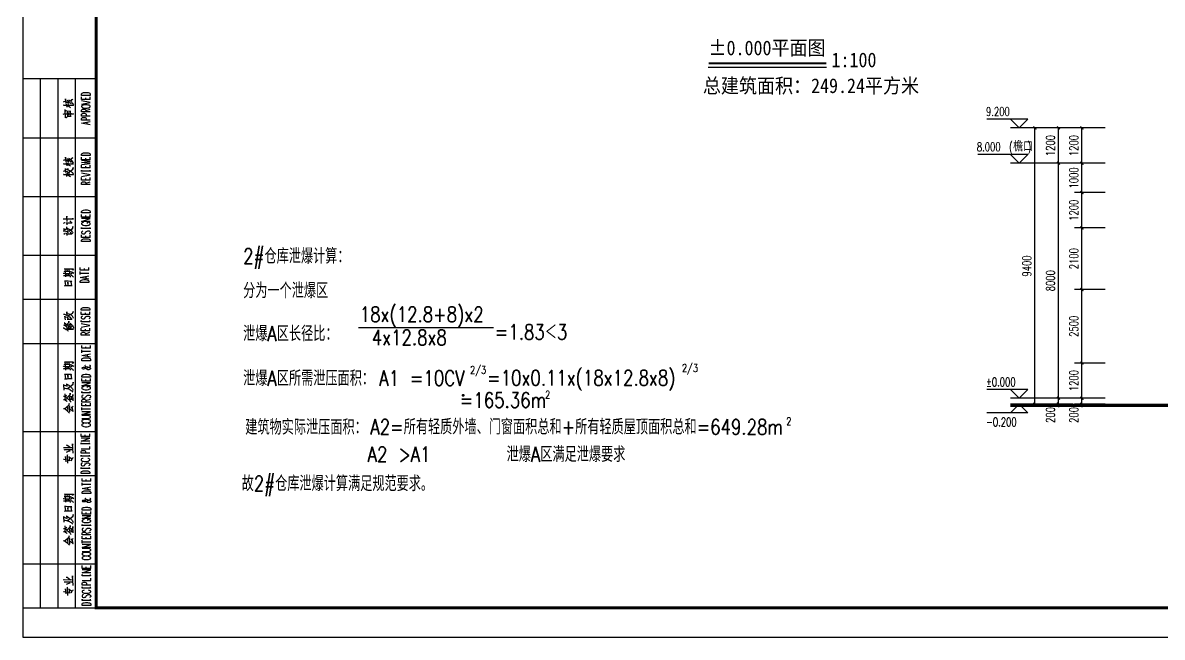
# Model space of a CAD drawing. Extents: x 4682119 to 9193858, y -786075 to -318274.
# Drawn here: x 9109758 to 9148559, y -786075 to -765165 of the extents above; entities that cross this region are included whole.
import ezdxf

# ---------------------------------------------------------------- set-up
doc = ezdxf.new("R2010")
doc.units = 0
doc.header["$LTSCALE"] = 1000
doc.header["$MEASUREMENT"] = 0
doc.layers.get('0').update_dxf_attribs({"linetype": 'CONTINUOUS'})
doc.layers.get('Defpoints').update_dxf_attribs({"linetype": 'CONTINUOUS'})
for name, color, linetype in [('DIM_ELEV', 3, 'CONTINUOUS'), ('PUB_DIM', 3, 'CONTINUOUS'), ('PUB_TEXT', 7, 'CONTINUOUS'), ('PUB_TITLE', 4, 'CONTINUOUS'), ('图名', 15, 'CONTINUOUS')]:
    doc.layers.add(name, color=color, linetype=linetype)
doc.styles.add('_HZTXT', font='txt.shx', dxfattribs={"width": 0.8, "bigfont": 'HZTXT.shx'})
doc.styles.add('_TCH_DIM', font='SIMPLEX', dxfattribs={"bigfont": 'GBCBIG'})
doc.styles.add('_TCH_DIM_T3', font='SIMPLEX', dxfattribs={"width": 0.705882, "bigfont": 'GBCBIG'})
doc.styles.add('宋体', font='', dxfattribs={"width": 0.7})
doc.styles.get('宋体').set_extended_font_data('SimSun')
doc.dimstyles.new('_TCH_ARCH&&100', dxfattribs={"dimtxt": 297.5, "dimasz": 100, "dimexe": 250, "dimexo": 300, "dimgap": 126.25, "dimtad": 1, "dimdec": 0, "dimzin": 0, "dimdsep": 46, "dimtxsty": '_TCH_DIM_T3', "dimblk": 'ARCHTICK', "dimcen": 0.09, "dimclrt": 7, "dimazin": 2, "dimtfac": 1, "dimtdec": 0, "dimtix": 1, "dimtmove": 2, "dimatfit": 3, "dimfxl": 0, "dimtolj": 1, "dimtzin": 0, "dimarcsym": 0})

# ---------------------------------------------------------------- blocks, each defined once
blk = doc.blocks.new('A$C04D97144')
for p, q in [((6, 0), (6, 180)), ((12, 0), (12, 180)), ((18, 0), (18, 180)), ((0, 160), (25, 160)), ((0, 140), (25, 140)), ((0, 120), (25, 120)), ((0, 105), (25, 105)), ((0, 90), (25, 90)), ((0, 60), (25, 60)), ((0, 45), (25, 45)), ((0, 15), (25, 15))]:
    blk.add_line(p, q)
blk.add_lwpolyline([(0, 180), (0, 0), (25, 0), (25, 180)], close=True)
for points in [[(22.97, 174.41), (20.03, 174.41), (20.03, 174.9), (20.17, 175.1), (20.47, 175.24), (20.72, 175.32), (21.18, 175.38), (21.87, 175.38), (22.28, 175.32), (22.58, 175.24), (22.83, 175.1), (22.97, 174.9), (22.97, 174.41), (22.97, 174.41)], [(13.81, 170.94), (13.95, 171.05), (13.92, 171.02), (17.27, 171.02), (17, 170.98), (16.72, 171.02)], [(13.86, 172.15), (14.14, 172.35), (14.27, 172.38), (14.34, 172.35)], [(14.77, 171.68), (14.55, 173.26), (14.52, 173.14), (14.6, 172.92)], [(14.74, 172.24), (14.91, 172.21), (15.58, 171.72), (15.62, 171.68), (15.41, 172.54)], [(14.8, 171.44), (14.97, 170.34)], [(14.99, 171.05), (15.44, 170.8), (15.79, 170.59), (16.04, 170.42), (16.29, 170.2)], [(15.05, 172.71), (15.19, 172.68), (15.62, 172.35), (15.65, 172.32), (15.93, 172.07), (16.21, 171.79), (16.46, 171.47)], [(15.19, 171.05), (15.54, 171.41)], [(15.62, 172.92), (15.82, 172.82), (16.28, 172.49), (16.56, 172.15), (16.86, 171.79), (17.09, 171.47), (17.27, 171.22)], [(16.39, 172.38), (16.86, 172.95), (17.09, 173.06), (16.81, 172.89)], [(22.97, 173), (20.03, 173), (20.03, 173.91)], [(20.03, 171.46), (22.97, 172.02), (20.03, 172.59)], [(20.03, 170.48), (20.17, 170.34), (20.47, 170.2), (20.72, 170.14), (21.18, 170.06), (21.87, 170.06), (22.28, 170.14), (22.58, 170.2), (22.83, 170.34), (22.97, 170.48), (22.97, 170.77), (22.83, 170.91), (22.58, 171.05), (22.28, 171.11), (21.87, 171.19), (21.18, 171.19), (20.72, 171.11), (20.47, 171.05), (20.17, 170.91), (20.03, 170.77), (20.03, 170.48), (20.03, 170.48)], [(21.43, 173), (21.43, 173.56)], [(22.97, 173), (22.97, 173.91)], [(13.78, 167.95), (14.06, 168.13), (14.27, 168.19)], [(14.27, 166.93), (14.52, 166.93), (14.71, 166.88), (14.91, 166.82), (15.05, 166.76)], [(14.56, 166.93), (14.41, 169.49), (14.31, 169.43), (14.77, 169.08)], [(14.66, 168.06), (14.71, 168.13), (17.28, 168.09), (17.03, 168.05), (16.72, 168.09)], [(16.18, 168.75), (16.32, 168.86), (14.97, 169.04), (15.08, 169.08), (15.27, 167.31)], [(15.02, 167.18), (15.27, 167.25), (16.53, 167.36), (16.29, 167.32), (16.18, 168.75), (16.15, 168.58), (16.21, 168.27)], [(15.73, 167.59), (15.62, 168.61)], [(22.97, 168.74), (20.03, 168.74), (20.03, 169.37), (20.17, 169.57), (20.33, 169.65), (20.58, 169.71), (20.88, 169.71), (21.18, 169.65), (21.27, 169.57), (21.43, 169.37), (21.43, 168.74)], [(22.97, 167.34), (20.03, 167.34), (20.03, 167.97), (20.17, 168.17), (20.33, 168.24), (20.58, 168.31), (21.02, 168.31), (21.27, 168.24), (21.43, 168.17), (21.57, 167.97), (21.57, 167.34)], [(22.97, 165.93), (20.03, 165.93), (20.03, 166.57), (20.17, 166.77), (20.33, 166.84), (20.58, 166.92), (21.02, 166.92), (21.27, 166.84), (21.43, 166.77), (21.57, 166.57), (21.57, 165.93)], [(21.43, 169.23), (22.97, 169.71)], [(22.97, 164.39), (20.03, 164.95), (22.97, 165.52)], [(21.98, 164.61), (21.98, 165.3)], [(13.86, 152.26), (14.14, 152.46), (14.27, 152.49), (14.34, 152.46)], [(14.77, 151.79), (14.55, 153.37), (14.52, 153.26), (14.6, 153.03)], [(14.74, 152.35), (14.91, 152.32), (15.58, 151.84), (15.62, 151.79), (15.41, 152.67)], [(14.8, 151.55), (14.97, 150.45)], [(15.05, 152.82), (15.19, 152.81), (15.62, 152.46), (15.65, 152.43), (15.93, 152.18), (16.21, 151.9), (16.46, 151.58)], [(15.19, 151.16), (15.54, 151.52)], [(15.62, 153.03), (15.82, 152.95), (16.28, 152.6), (16.56, 152.26), (16.86, 151.9), (17.09, 151.58), (17.27, 151.33)], [(16.39, 152.49), (16.86, 153.06), (17.09, 153.17), (16.81, 153)], [(22.97, 153.91), (20.03, 153.91), (20.03, 154.4), (20.17, 154.6), (20.47, 154.74), (20.72, 154.82), (21.18, 154.88), (21.87, 154.88), (22.28, 154.82), (22.58, 154.74), (22.83, 154.6), (22.97, 154.4), (22.97, 153.91), (22.97, 153.91)], [(22.97, 152.51), (20.03, 152.51), (20.03, 153.42)], [(20.03, 150.83), (22.97, 151.18), (20.03, 151.52), (22.97, 151.88), (20.03, 152.23)], [(21.43, 152.51), (21.43, 153.06)], [(22.97, 152.51), (22.97, 153.42)], [(13.81, 151.05), (13.95, 151.16), (13.92, 151.13), (17.27, 151.13), (17, 151.1), (16.72, 151.13)], [(13.81, 148.52), (14.06, 148.69), (14.23, 148.76), (14.41, 148.76)], [(13.81, 147.36), (13.98, 147.5), (13.92, 147.45), (17.27, 147.45), (17.06, 147.39), (16.78, 147.45)], [(14.71, 148.1), (14.52, 149.54), (14.49, 149.43), (14.55, 149.29)], [(14.74, 147.84), (14.94, 146.76)], [(14.91, 149.01), (15.22, 149.35), (15.36, 149.43), (15.54, 149.54)], [(14.91, 148.47), (15.13, 148.44), (15.54, 148.16), (15.82, 147.95), (15.93, 147.84)], [(14.94, 147.45), (15.33, 147.28), (15.68, 147.08), (15.99, 146.89), (16.28, 146.65)], [(14.99, 151.16), (15.44, 150.91), (15.79, 150.7), (16.04, 150.53), (16.29, 150.31)], [(15.08, 147.47), (15.44, 147.88)], [(15.33, 148.98), (15.57, 149.01), (15.96, 148.83), (16.28, 148.66), (16.53, 148.47), (16.72, 148.3), (16.92, 148.13), (17.09, 147.92), (17.27, 147.67)], [(15.73, 148.21), (15.79, 148.3), (17.09, 149.29), (17.12, 149.82), (17.03, 149.32), (16.92, 149.18)], [(22.97, 149.7), (20.03, 149.7), (20.03, 150.61)], [(20.03, 148.52), (20.03, 148.98), (20.03, 148.71), (22.89, 148.71), (22.89, 148.52), (22.89, 148.98)], [(20.03, 146.76), (22.97, 147.33), (20.03, 147.89)], [(21.43, 149.7), (21.43, 150.26)], [(22.97, 149.7), (22.97, 150.61)], [(22.97, 145.5), (20.03, 145.5), (20.03, 146.42)], [(22.97, 144.03), (20.03, 144.03), (20.03, 144.67), (20.17, 144.88), (20.33, 144.94), (20.58, 145.02), (20.88, 145.02), (21.18, 144.94), (21.27, 144.88), (21.43, 144.67), (21.43, 144.03)], [(21.43, 145.5), (21.43, 146.07)], [(21.43, 144.53), (22.97, 145.02)], [(22.97, 145.5), (22.97, 146.42)], [(13.78, 132.37), (13.98, 132.39), (17.28, 132.39), (17.06, 132.37), (16.78, 132.39)], [(15.13, 131.49), (14.99, 133.33), (14.97, 133.22), (15.02, 132.98)], [(22.97, 134.41), (20.03, 134.41), (20.03, 134.9), (20.17, 135.1), (20.47, 135.25), (20.72, 135.31), (21.18, 135.39), (21.87, 135.39), (22.28, 135.31), (22.58, 135.25), (22.83, 135.1), (22.97, 134.9), (22.97, 134.41), (22.97, 134.41)], [(22.97, 133), (20.03, 133), (20.03, 133.91)], [(22.97, 131.46), (20.03, 131.46), (22.97, 132.45), (20.03, 132.45)], [(21.43, 133), (21.43, 133.56)], [(22.97, 133), (22.97, 133.91)], [(13.86, 130.75), (14.14, 130.97), (14.28, 131.08), (14.45, 131.15)], [(13.92, 128.22), (14.17, 128.26), (14.45, 128.26), (14.71, 128.19), (14.97, 128.11), (15.13, 128), (15.27, 127.89), (15.41, 127.75)], [(14.14, 128.29), (14.09, 129.06), (14, 128.99), (14.23, 128.9), (14.42, 128.9), (14.6, 128.9), (14.8, 128.9), (14.88, 128.93), (14.97, 128.99), (14.99, 129.1), (15.02, 129.24), (15.02, 129.45), (14.99, 129.56), (14.94, 129.64)], [(15.13, 130.33), (15.02, 131.11), (14.97, 131.07), (16.72, 131), (16.84, 130.89), (16.04, 131.66)], [(15.51, 128.11), (15.36, 129.21), (15.27, 129.13), (15.51, 129.02), (15.79, 128.88), (16.01, 128.74), (16.21, 128.6), (16.46, 128.37), (16.7, 128.11), (16.89, 127.86), (17.03, 127.66), (17.12, 127.49)], [(15.76, 128.08), (15.76, 128.15), (17, 129.2), (17.03, 129.73), (16.95, 129.2), (16.84, 129.06)], [(20.72, 131.19), (20.47, 131.11), (20.17, 130.97), (20.03, 130.83), (20.03, 130.55), (20.17, 130.42), (20.47, 130.28), (20.72, 130.2), (21.18, 130.14), (21.87, 130.14), (22.28, 130.2), (22.58, 130.28), (22.83, 130.42), (22.97, 130.55), (22.97, 130.83), (22.83, 130.97), (22.58, 131.11), (22.28, 131.19), (21.87, 131.19), (21.87, 130.83)], [(20.03, 129.02), (20.03, 129.48), (20.03, 129.21), (22.89, 129.21), (22.89, 129.02), (22.89, 129.48)], [(20.47, 128.24), (20.17, 128.1), (20.03, 127.89), (20.03, 127.61), (20.17, 127.41), (20.47, 127.27), (20.72, 127.27), (21.02, 127.33), (21.18, 127.41), (21.27, 127.55), (21.57, 127.97), (21.73, 128.1), (21.87, 128.18), (22.12, 128.24), (22.58, 128.24), (22.83, 128.1), (22.97, 127.89), (22.97, 127.61), (22.83, 127.41), (22.58, 127.27)], [(13.98, 127.12), (14.38, 127.45), (14.55, 127.52)], [(15.16, 126.7), (15.05, 127.45), (14.94, 127.34), (15.16, 127.31), (16.67, 127.3), (16.78, 127.16), (16.18, 127.75)], [(22.97, 126.01), (20.03, 126.01), (20.03, 126.92)], [(22.97, 124.61), (20.03, 124.61), (20.03, 125.1), (20.17, 125.3), (20.47, 125.44), (20.72, 125.52), (21.18, 125.58), (21.87, 125.58), (22.28, 125.52), (22.58, 125.44), (22.83, 125.3), (22.97, 125.1), (22.97, 124.61), (22.97, 124.61)], [(21.43, 126.01), (21.43, 126.56)], [(22.97, 126.01), (22.97, 126.92)], [(13.75, 113.87), (13.92, 113.91), (16.13, 113.83)], [(13.92, 113.06), (14.09, 113.13), (16.21, 113.13)], [(14.14, 114.51), (14.45, 114.6), (15.08, 114.6), (15.76, 114.57), (16.18, 114.51), (16.64, 114.37), (16.92, 114.2), (17.34, 113.88)], [(14.49, 114.6), (14.34, 115.45), (14.27, 115.36), (15.13, 115.36), (15.19, 115.36), (16.46, 115.39), (16.95, 115.36), (17.23, 115.33), (17.31, 115.31), (16.95, 114.89), (17.2, 115.28)], [(14.69, 112.61), (14.52, 114.29)], [(15.16, 113.16), (15.08, 113.66)], [(15.19, 114.62), (15.11, 115.11)], [(15.65, 113.17), (15.57, 113.63)], [(15.93, 114.57), (15.93, 114.62), (15.85, 115.07)], [(16.29, 112.53), (16.07, 114.29), (16.04, 114.2), (16.13, 114.09)], [(16.39, 113.63), (16.72, 113.94), (16.86, 113.94), (16.61, 113.83)], [(16.46, 113.17), (16.61, 113.16), (16.89, 112.92), (17.09, 112.72), (17.23, 112.53)], [(22.54, 114.92), (19.59, 114.92), (19.59, 115.83)], [(19.59, 113.44), (19.59, 114.43)], [(19.59, 113.94), (22.54, 113.94)], [(22.54, 111.9), (19.59, 112.47), (22.54, 113.03)], [(21, 114.92), (21, 115.48)], [(21.55, 112.12), (21.55, 112.81)], [(22.54, 114.92), (22.54, 115.83)], [(14.17, 109.58), (14.45, 109.64), (15.08, 109.67), (15.73, 109.69), (15.82, 109.69), (16.28, 109.69), (16.86, 109.69), (16.67, 109.69), (16.5, 110.8), (16.7, 111.02), (16.43, 111.08), (16.1, 111.08), (15.44, 111.12), (14.77, 111.13), (14.2, 111.13), (14.28, 111.16), (14.49, 109.67)], [(15.51, 109.69), (15.33, 110.8), (15.3, 110.69), (15.41, 110.42)], [(22.54, 110.72), (19.59, 110.72), (19.59, 111.21), (19.75, 111.41), (20.05, 111.56), (20.3, 111.63), (20.75, 111.7), (21.44, 111.7), (21.85, 111.63), (22.15, 111.56), (22.4, 111.41), (22.54, 111.21), (22.54, 110.72), (22.54, 110.72)], [(22.86, 101.27), (19.92, 101.27), (19.92, 101.75), (20.06, 101.97), (20.36, 102.11), (20.61, 102.18), (21.07, 102.24), (21.76, 102.24), (22.17, 102.18), (22.47, 102.11), (22.72, 101.97), (22.86, 101.75), (22.86, 101.27), (22.86, 101.27)], [(13.84, 99.93), (14.17, 99.88), (14.63, 99.71), (15.11, 99.49), (15.41, 99.32), (15.65, 99.21), (15.85, 99.08)], [(14.49, 98.06), (14.34, 99.21), (14.27, 99.08), (15.25, 98.94), (15.25, 99.08), (15.36, 98.23), (15.11, 98.19), (15.41, 98.23), (16.7, 98.2)], [(14.66, 95.91), (14.69, 96.02), (15.71, 97.13), (15.68, 97.5), (15.68, 97.13), (15.57, 96.99)], [(15.16, 99.49), (14.99, 100.76), (14.97, 100.62), (15.02, 100.39)], [(15.11, 100.2), (15.27, 100.2), (15.73, 100.07), (15.99, 99.96), (16.21, 99.85), (16.42, 99.71), (16.61, 99.54), (16.81, 99.35), (16.95, 99.11), (17.09, 98.89), (17.14, 98.72), (17.2, 98.55)], [(15.54, 99.35), (15.57, 99.43), (17.09, 100.31), (17.12, 100.84), (17.03, 100.34), (16.86, 100.2)], [(16.81, 98.12), (16.04, 99)], [(22.86, 99.87), (19.92, 99.87), (19.92, 100.78)], [(20.36, 99.3), (20.06, 99.16), (19.92, 98.96), (19.92, 98.67), (20.06, 98.47), (20.36, 98.33), (20.61, 98.33), (20.91, 98.39), (21.07, 98.47), (21.16, 98.61), (21.46, 99.02), (21.62, 99.16), (21.76, 99.24), (22.01, 99.3), (22.47, 99.3), (22.72, 99.16), (22.86, 98.96), (22.86, 98.67), (22.72, 98.47), (22.47, 98.33)], [(19.92, 97.28), (19.92, 97.75), (19.92, 97.48), (22.78, 97.48), (22.78, 97.28), (22.78, 97.75)], [(21.32, 99.87), (21.32, 100.43)], [(22.86, 99.87), (22.86, 100.78)], [(13.78, 95.27), (13.95, 95.23), (14.41, 94.98), (14.45, 94.98), (14.8, 94.75), (15.08, 94.56), (15.3, 94.35), (15.51, 94.18)], [(13.84, 96.29), (14.27, 96.08), (14.6, 95.91), (14.85, 95.72), (14.91, 95.69), (15.11, 95.55)], [(14.38, 96.02), (14.41, 96.14), (14.28, 96.99), (14.23, 96.93), (14.63, 96.65), (14.97, 96.4), (15.19, 96.16), (15.4, 95.91), (15.58, 95.66), (15.71, 95.49)], [(14.74, 94.86), (17.23, 94.86), (17, 94.81), (16.57, 94.86)], [(14.83, 95.3), (16.46, 95.3), (16.28, 95.27), (16.13, 95.3)], [(15.41, 96.4), (15.51, 96.36), (15.54, 96.33), (15.76, 96.05), (15.96, 95.83), (16.1, 95.63)], [(15.76, 96.62), (15.87, 96.57), (15.93, 96.54), (16.21, 96.22), (16.24, 96.16), (16.39, 96), (16.53, 95.77), (16.67, 95.55)], [(16.1, 96.88), (16.29, 96.79), (16.57, 96.47), (16.81, 96.19), (16.95, 95.91), (17.12, 95.63), (17.23, 95.38), (17.28, 95.17)], [(19.92, 95.53), (22.86, 96.08), (19.92, 96.65)], [(22.86, 94.26), (19.92, 94.26), (19.92, 95.17)], [(22.86, 92.8), (19.92, 92.8), (19.92, 93.43), (20.06, 93.63), (20.22, 93.71), (20.47, 93.77), (20.77, 93.77), (21.07, 93.71), (21.16, 93.63), (21.32, 93.43), (21.32, 92.8)], [(21.32, 94.26), (21.32, 94.83)], [(21.32, 93.29), (22.86, 93.77)], [(22.86, 94.26), (22.86, 95.17)], [(23.05, 88.31), (20.09, 88.31), (20.09, 89.22)], [(20.09, 86.83), (20.09, 87.82)], [(20.09, 87.33), (23.05, 87.33)], [(23.05, 85.29), (20.09, 85.86), (23.05, 86.42)], [(21.49, 88.31), (21.49, 88.87)], [(22.04, 85.51), (22.04, 86.2)], [(23.05, 88.31), (23.05, 89.22)], [(13.75, 82.18), (13.92, 82.23), (16.13, 82.15)], [(14.14, 82.82), (14.45, 82.9), (15.08, 82.9), (15.76, 82.89), (16.18, 82.82), (16.64, 82.68), (16.92, 82.51), (17.34, 82.19)], [(14.49, 82.9), (14.34, 83.77), (14.27, 83.67), (15.13, 83.67), (15.19, 83.67), (16.46, 83.7), (16.95, 83.67), (17.23, 83.64), (17.31, 83.62), (16.95, 83.2), (17.2, 83.59)], [(14.69, 80.92), (14.52, 82.6)], [(15.16, 81.46), (15.08, 81.97)], [(15.19, 82.93), (15.11, 83.42)], [(15.65, 81.49), (15.57, 81.94)], [(15.93, 82.89), (15.93, 82.93), (15.85, 83.39)], [(16.29, 80.84), (16.07, 82.6), (16.04, 82.51), (16.13, 82.4)], [(16.39, 81.94), (16.72, 82.26), (16.86, 82.26), (16.61, 82.15)], [(16.46, 81.49), (16.61, 81.46), (16.89, 81.24), (17.09, 81.03), (17.23, 80.84)], [(23.05, 84.11), (20.09, 84.11), (20.09, 84.6), (20.25, 84.8), (20.55, 84.94), (20.8, 85.02), (21.26, 85.09), (21.95, 85.09), (22.34, 85.02), (22.65, 84.94), (22.89, 84.8), (23.05, 84.6), (23.05, 84.11), (23.05, 84.11)], [(21.35, 82.43), (21.26, 82.43), (21.1, 82.35), (21.1, 82.29), (21.26, 82.21), (21.49, 82.15), (22.2, 82.01), (22.65, 81.87), (22.89, 81.72), (23.05, 81.58), (23.05, 81.3), (22.89, 81.17), (22.75, 81.1), (22.5, 81.03), (22.2, 81.03), (21.95, 81.1), (21.79, 81.17), (21.26, 81.66), (21.1, 81.72), (20.8, 81.8), (20.55, 81.8), (20.25, 81.72), (20.09, 81.58), (20.25, 81.44), (20.55, 81.38), (20.8, 81.38), (21.26, 81.44), (21.65, 81.58), (22.65, 81.94), (22.89, 82.08), (23.05, 82.21), (23.05, 82.35), (22.89, 82.43), (22.75, 82.43)], [(13.92, 81.38), (14.09, 81.44), (16.21, 81.44)], [(14.17, 77.89), (14.45, 77.95), (15.08, 77.98), (15.73, 78), (15.82, 78), (16.28, 78), (16.86, 78), (16.67, 78), (16.5, 79.12), (16.7, 79.34), (16.43, 79.4), (16.1, 79.4), (15.44, 79.43), (14.77, 79.45), (14.2, 79.45), (14.28, 79.48), (14.49, 77.98)], [(15.51, 78), (15.33, 79.12), (15.3, 79.01), (15.41, 78.74)], [(23.05, 78.5), (20.09, 78.5), (20.09, 78.99), (20.25, 79.21), (20.55, 79.35), (20.8, 79.41), (21.26, 79.49), (21.95, 79.49), (22.34, 79.41), (22.65, 79.35), (22.89, 79.21), (23.05, 78.99), (23.05, 78.5), (23.05, 78.5)], [(23.05, 77.11), (20.09, 77.11), (20.09, 78.02)], [(21.49, 77.11), (21.49, 77.67)], [(23.05, 77.11), (23.05, 78.02)], [(14.14, 74.09), (14, 76.02), (13.89, 75.88), (14.06, 75.82), (14.6, 75.63), (15.13, 75.42), (15.08, 75.38), (15.08, 75.42), (14.97, 76.24), (14.88, 76.16), (15.19, 76.02), (15.47, 75.88), (15.68, 75.77), (15.85, 75.63), (16.13, 75.42), (16.35, 75.24), (16.57, 75), (16.72, 74.8), (16.89, 74.54), (17.06, 74.26), (17.2, 74.04)], [(14.23, 74.8), (14.38, 74.8), (14.91, 74.69), (15.22, 74.61), (15.54, 74.5), (15.87, 74.36), (16.15, 74.18), (16.5, 73.98), (16.75, 73.79), (16.98, 73.55), (17.09, 73.44)], [(15.22, 74.69), (17.12, 76.16), (17.12, 76.76), (17.06, 76.23), (17.03, 76.16), (16.81, 75.94)], [(23.05, 75.57), (20.09, 75.57), (23.05, 76.56), (20.09, 76.56)], [(20.8, 75.28), (20.55, 75.22), (20.25, 75.08), (20.09, 74.94), (20.09, 74.65), (20.25, 74.51), (20.55, 74.37), (20.8, 74.31), (21.26, 74.23), (21.95, 74.23), (22.34, 74.31), (22.65, 74.37), (22.89, 74.51), (23.05, 74.65), (23.05, 74.94), (22.89, 75.08), (22.65, 75.22), (22.34, 75.28), (21.95, 75.28), (21.95, 74.94)], [(13.92, 72), (14.06, 72.03), (14.85, 71.69)], [(13.92, 70.95), (14.12, 70.92), (14.55, 70.7), (14.88, 70.49), (15.16, 70.27)], [(14.49, 70.73), (14.41, 71.54)], [(14.56, 71.83), (14.42, 72.85)], [(14.52, 70.92), (14.94, 71.12)], [(14.6, 72.14), (15.05, 72.39)], [(14.85, 71.48), (14.99, 71.47), (15.51, 71.01), (15.57, 70.98), (15.82, 70.74), (16.13, 70.35), (16.28, 70.16), (16.42, 69.96)], [(15.05, 71.43), (16.13, 72.56), (16.13, 73.02), (16.1, 72.56), (15.9, 72.33)], [(15.76, 71.86), (15.87, 70.95)], [(16.04, 71.37), (16.46, 71.48), (16.7, 71.43), (16.39, 71.43)], [(16.07, 72.08), (16.28, 72.08), (17.06, 71.75)], [(16.28, 70.84), (16.64, 70.98), (16.81, 70.98), (16.57, 70.95)], [(17.14, 70.46), (17, 72.63), (17, 72.49), (17.03, 72.17)], [(20.55, 72.35), (20.25, 72.2), (20.09, 72), (20.09, 71.72), (20.25, 71.51), (20.55, 71.37), (20.8, 71.37), (21.1, 71.43), (21.26, 71.51), (21.35, 71.65), (21.65, 72.06), (21.79, 72.2), (21.95, 72.28), (22.2, 72.35), (22.65, 72.35), (22.89, 72.2), (23.05, 72), (23.05, 71.72), (22.89, 71.51), (22.65, 71.37)], [(23.05, 70.04), (20.09, 70.04), (20.09, 70.66), (20.25, 70.88), (20.39, 70.95), (20.64, 71.03), (20.94, 71.03), (21.26, 70.95), (21.35, 70.88), (21.49, 70.66), (21.49, 70.04)], [(20.11, 73.11), (20.11, 73.59), (20.11, 73.32), (22.95, 73.32), (22.95, 73.11), (22.95, 73.59)], [(21.49, 70.52), (23.05, 71.03)], [(13.89, 67.85), (14.03, 67.84), (14.49, 67.57), (14.97, 67.24), (15.27, 66.96), (15.62, 66.61), (15.93, 66.27)], [(14.23, 67.74), (15.76, 69.05), (15.76, 69.08), (15.79, 69.5), (15.71, 69.05), (15.57, 68.87)], [(15.4, 67.27), (15.4, 67.29), (15.4, 67.35), (15.27, 68.26), (15.27, 68.13), (15.33, 67.99)], [(16.04, 66.69), (16.07, 66.82), (15.9, 68.76), (15.87, 68.65), (15.9, 68.54)], [(16.13, 67.63), (16.24, 67.6), (16.78, 67.18), (17.09, 66.93), (17.12, 66.83), (16.86, 68.4), (16.39, 67.99)], [(16.86, 68.4), (17, 68.51), (17.17, 68.59)], [(23.05, 68.7), (20.09, 68.7), (20.09, 69.61)], [(20.09, 67.24), (20.09, 68.21)], [(20.09, 67.73), (23.05, 67.73)], [(23.05, 65.76), (20.09, 65.76), (23.05, 66.75), (20.09, 66.75)], [(21.49, 68.7), (21.49, 69.27)], [(23.05, 68.7), (23.05, 69.61)], [(20.09, 64.44), (22.2, 64.44), (22.65, 64.51), (22.89, 64.65), (23.05, 64.85), (23.05, 64.99), (22.89, 65.21), (22.65, 65.35), (22.2, 65.42), (20.09, 65.42)], [(20.09, 63.39), (20.25, 63.25), (20.55, 63.11), (20.8, 63.05), (21.26, 62.97), (21.95, 62.97), (22.34, 63.05), (22.65, 63.11), (22.89, 63.25), (23.05, 63.39), (23.05, 63.67), (22.89, 63.81), (22.65, 63.94), (22.34, 64.02), (21.95, 64.08), (21.26, 64.08), (20.8, 64.02), (20.55, 63.94), (20.25, 63.81), (20.09, 63.67), (20.09, 63.39), (20.09, 63.39)], [(20.8, 62.68), (20.55, 62.62), (20.25, 62.48), (20.09, 62.34), (20.09, 62.06), (20.25, 61.91), (20.55, 61.77), (20.8, 61.71), (21.26, 61.63), (21.95, 61.63), (22.34, 61.71), (22.65, 61.77), (22.89, 61.91), (23.05, 62.06), (23.05, 62.34), (22.89, 62.48), (22.65, 62.62), (22.34, 62.68)], [(22.81, 58.27), (19.86, 58.27), (19.86, 59.18)], [(21.26, 58.27), (21.26, 58.83)], [(22.81, 58.27), (22.81, 59.18)], [(13.86, 54.53), (14.09, 54.59), (17.03, 54.53)], [(14.8, 55.44), (15.16, 55.38), (15.71, 55.02), (16.28, 54.56)], [(17.12, 52.63), (16.98, 55.83), (16.95, 55.69), (17, 55.38)], [(22.81, 56.73), (19.86, 56.73), (22.81, 57.72), (19.86, 57.72)], [(19.86, 54.07), (22.81, 54.07), (22.81, 54.91)], [(19.87, 55.68), (19.87, 56.15), (19.87, 55.88), (22.72, 55.88), (22.72, 55.68), (22.72, 56.15)], [(13.84, 50.54), (14.06, 50.56), (15.11, 50.34), (16.04, 50.08), (15.99, 50.02), (15.79, 51.39), (15.71, 51.36), (16.84, 50.68)], [(14.06, 53.82), (14.31, 53.87), (17.06, 53.87)], [(14.74, 49.71), (14.55, 51.5), (14.55, 51.39), (14.6, 51.18)], [(14.91, 53.02), (15.85, 53.43), (16.15, 53.48)], [(15.36, 49.2), (15.19, 52.03), (15.16, 51.89), (15.19, 51.72)], [(16.46, 50.05), (16.7, 50.4), (16.84, 50.62), (16.98, 50.87), (17.09, 51.01), (17.23, 51.11)], [(22.81, 52.6), (19.86, 52.6), (19.86, 53.23), (20.01, 53.45), (20.16, 53.51), (20.41, 53.59), (20.86, 53.59), (21.11, 53.51), (21.26, 53.45), (21.41, 53.23), (21.41, 52.6)], [(20.56, 50.85), (20.31, 50.78), (20.01, 50.65), (19.86, 50.51), (19.86, 50.23), (20.01, 50.08), (20.31, 49.94), (20.56, 49.88), (21.02, 49.8), (21.71, 49.8), (22.1, 49.88), (22.42, 49.94), (22.65, 50.08), (22.81, 50.23), (22.81, 50.51), (22.65, 50.65), (22.42, 50.78), (22.1, 50.85)], [(19.87, 51.48), (19.87, 51.95), (19.87, 51.69), (22.72, 51.69), (22.72, 51.48), (22.72, 51.95)], [(20.31, 49.31), (20.01, 49.17), (19.86, 48.97), (19.86, 48.69), (20.01, 48.47), (20.31, 48.34), (20.56, 48.34), (20.86, 48.4), (21.02, 48.47), (21.11, 48.61), (21.41, 49.03), (21.55, 49.17), (21.71, 49.24), (21.96, 49.31), (22.42, 49.31), (22.65, 49.17), (22.81, 48.97), (22.81, 48.69), (22.65, 48.47), (22.42, 48.34)], [(22.81, 45.67), (19.86, 45.67), (19.86, 46.16), (20.01, 46.38), (20.31, 46.52), (20.56, 46.58), (21.02, 46.66), (21.71, 46.66), (22.1, 46.58), (22.42, 46.52), (22.65, 46.38), (22.81, 46.16), (22.81, 45.67), (22.81, 45.67)], [(19.87, 47.29), (19.87, 47.74), (19.87, 47.48), (22.72, 47.48), (22.72, 47.29), (22.72, 47.74)], [(23.13, 43.08), (20.19, 43.08), (20.19, 43.99)], [(21.59, 43.08), (21.59, 43.64)], [(23.13, 43.08), (23.13, 43.99)], [(20.19, 41.62), (20.19, 42.59)], [(20.19, 42.1), (23.13, 42.1)], [(23.13, 40.08), (20.19, 40.63), (23.13, 41.19)], [(23.13, 38.88), (20.19, 38.88), (20.19, 39.37), (20.33, 39.58), (20.63, 39.72), (20.88, 39.79), (21.33, 39.86), (22.03, 39.86), (22.43, 39.79), (22.73, 39.72), (22.98, 39.58), (23.13, 39.37), (23.13, 38.88), (23.13, 38.88)], [(22.14, 40.28), (22.14, 40.97)], [(13.75, 37.17), (13.92, 37.23), (16.13, 37.14)], [(13.92, 36.39), (14.09, 36.43), (16.21, 36.43)], [(14.14, 37.83), (14.45, 37.91), (15.08, 37.91), (15.76, 37.88), (16.18, 37.83), (16.64, 37.69), (16.92, 37.52), (17.34, 37.2)], [(14.49, 37.91), (14.34, 38.76), (14.27, 38.68), (15.13, 38.68), (15.19, 38.68), (16.46, 38.71), (16.95, 38.68), (17.23, 38.65), (17.31, 38.62), (16.95, 38.19), (17.2, 38.59)], [(14.69, 35.93), (14.52, 37.6)], [(15.16, 36.46), (15.08, 36.98)], [(15.19, 37.94), (15.11, 38.43)], [(15.65, 36.5), (15.57, 36.95)], [(15.93, 37.88), (15.93, 37.94), (15.85, 38.4)], [(16.29, 35.84), (16.07, 37.6), (16.04, 37.52), (16.13, 37.41)], [(16.39, 36.95), (16.72, 37.27), (16.86, 37.27), (16.61, 37.14)], [(16.46, 36.5), (16.61, 36.46), (16.89, 36.24), (17.09, 36.04), (17.23, 35.84)], [(21.43, 37.2), (21.33, 37.2), (21.18, 37.12), (21.18, 37.06), (21.33, 36.98), (21.59, 36.92), (22.28, 36.78), (22.73, 36.64), (22.98, 36.5), (23.13, 36.35), (23.13, 36.09), (22.98, 35.95), (22.83, 35.87), (22.58, 35.8), (22.28, 35.8), (22.03, 35.87), (21.88, 35.95), (21.33, 36.43), (21.18, 36.5), (20.88, 36.57), (20.63, 36.57), (20.33, 36.5), (20.19, 36.35), (20.33, 36.21), (20.63, 36.15), (20.88, 36.15), (21.33, 36.21), (21.73, 36.35), (22.73, 36.72), (22.98, 36.86), (23.13, 36.98), (23.13, 37.12), (22.98, 37.2), (22.83, 37.2)], [(14.14, 29.1), (14, 31.03), (13.89, 30.89), (14.06, 30.82), (14.6, 30.62), (15.13, 30.43), (15.08, 30.37), (15.08, 30.43), (14.97, 31.25), (14.88, 31.17), (15.19, 31.03), (15.47, 30.89), (15.68, 30.76), (15.85, 30.62), (16.13, 30.43), (16.35, 30.23), (16.57, 30.01), (16.72, 29.8), (16.89, 29.55), (17.06, 29.27), (17.2, 29.03)], [(14.17, 32.9), (14.45, 32.95), (15.08, 32.98), (15.73, 33.01), (15.82, 33.01), (16.28, 33.01), (16.86, 33.01), (16.67, 33.01), (16.5, 34.11), (16.7, 34.34), (16.43, 34.39), (16.1, 34.39), (15.44, 34.42), (14.77, 34.45), (14.2, 34.45), (14.28, 34.49), (14.49, 32.98)], [(15.22, 29.69), (17.12, 31.17), (17.12, 31.77), (17.06, 31.22), (17.03, 31.17), (16.81, 30.93)], [(15.51, 33.01), (15.33, 34.11), (15.3, 34), (15.41, 33.75)], [(23.13, 33.28), (20.19, 33.28), (20.19, 33.78), (20.33, 33.98), (20.63, 34.12), (20.88, 34.19), (21.33, 34.27), (22.03, 34.27), (22.43, 34.19), (22.73, 34.12), (22.98, 33.98), (23.13, 33.78), (23.13, 33.28), (23.13, 33.28)], [(23.13, 31.88), (20.19, 31.88), (20.19, 32.79)], [(23.13, 30.34), (20.19, 30.34), (23.13, 31.33), (20.19, 31.33)], [(21.59, 31.88), (21.59, 32.44)], [(23.13, 31.88), (23.13, 32.79)], [(14.23, 29.8), (14.38, 29.8), (14.91, 29.69), (15.22, 29.6), (15.54, 29.49), (15.87, 29.35), (16.15, 29.18), (16.5, 28.99), (16.75, 28.78), (16.98, 28.56), (17.09, 28.45)], [(14.56, 26.83), (14.42, 27.86)], [(14.6, 27.15), (15.05, 27.4)], [(15.05, 26.43), (16.13, 27.57), (16.13, 28.01), (16.1, 27.57), (15.9, 27.34)], [(17.14, 25.47), (17, 27.62), (17, 27.48), (17.03, 27.16)], [(20.88, 30.06), (20.63, 29.99), (20.33, 29.85), (20.19, 29.71), (20.19, 29.43), (20.33, 29.29), (20.63, 29.14), (20.88, 29.08), (21.33, 29.02), (22.03, 29.02), (22.43, 29.08), (22.73, 29.14), (22.98, 29.29), (23.13, 29.43), (23.13, 29.71), (22.98, 29.85), (22.73, 29.99), (22.43, 30.06), (22.03, 30.06), (22.03, 29.71)], [(20.19, 27.89), (20.19, 28.36), (20.19, 28.09), (23.05, 28.09), (23.05, 27.89), (23.05, 28.36)], [(13.92, 26.99), (14.06, 27.02), (14.85, 26.69)], [(13.92, 25.95), (14.12, 25.92), (14.55, 25.69), (14.88, 25.5), (15.16, 25.26)], [(14.23, 22.75), (15.76, 24.05), (15.76, 24.09), (15.79, 24.51), (15.71, 24.05), (15.57, 23.88)], [(14.49, 25.72), (14.41, 26.55)], [(14.52, 25.92), (14.94, 26.13)], [(14.85, 26.49), (14.99, 26.46), (15.51, 26), (15.57, 25.99), (15.82, 25.75), (16.13, 25.36), (16.28, 25.15), (16.42, 24.97)], [(15.76, 26.85), (15.87, 25.95)], [(16.04, 21.7), (16.07, 21.81), (15.9, 23.77), (15.87, 23.66), (15.9, 23.54)], [(16.04, 26.38), (16.46, 26.49), (16.7, 26.43), (16.39, 26.43)], [(16.07, 27.09), (16.28, 27.09), (17.06, 26.74)], [(16.13, 22.64), (16.24, 22.61), (16.78, 22.18), (17.09, 21.93), (17.12, 21.84), (16.86, 23.39), (16.39, 23)], [(16.28, 25.84), (16.64, 25.99), (16.81, 25.99), (16.57, 25.95)], [(16.86, 23.39), (17, 23.52), (17.17, 23.6)], [(20.63, 27.12), (20.33, 26.98), (20.19, 26.77), (20.19, 26.49), (20.33, 26.28), (20.63, 26.14), (20.88, 26.14), (21.18, 26.21), (21.33, 26.28), (21.43, 26.43), (21.73, 26.83), (21.88, 26.98), (22.03, 27.05), (22.28, 27.12), (22.73, 27.12), (22.98, 26.98), (23.13, 26.77), (23.13, 26.49), (22.98, 26.28), (22.73, 26.14)], [(23.13, 24.81), (20.19, 24.81), (20.19, 25.44), (20.33, 25.66), (20.49, 25.72), (20.74, 25.8), (21.04, 25.8), (21.33, 25.72), (21.43, 25.66), (21.59, 25.44), (21.59, 24.81)], [(23.13, 23.49), (20.19, 23.49), (20.19, 24.38)], [(21.59, 25.3), (23.13, 25.8)], [(21.59, 23.49), (21.59, 24.04)], [(23.13, 23.49), (23.13, 24.38)], [(13.89, 22.86), (14.03, 22.83), (14.49, 22.58), (14.97, 22.23), (15.27, 21.95), (15.62, 21.62), (15.93, 21.27)], [(15.4, 22.26), (15.4, 22.29), (15.4, 22.36), (15.27, 23.25), (15.27, 23.14), (15.33, 23)], [(20.19, 22.01), (20.19, 22.99)], [(20.19, 22.5), (23.13, 22.5)], [(23.13, 20.54), (20.19, 20.54), (23.13, 21.52), (20.19, 21.52)], [(20.19, 19.22), (22.28, 19.22), (22.73, 19.28), (22.98, 19.42), (23.13, 19.62), (23.13, 19.77), (22.98, 19.99), (22.73, 20.13), (22.28, 20.19), (20.19, 20.19)], [(20.19, 18.16), (20.33, 18.02), (20.63, 17.88), (20.88, 17.82), (21.33, 17.74), (22.03, 17.74), (22.43, 17.82), (22.73, 17.88), (22.98, 18.02), (23.13, 18.16), (23.13, 18.45), (22.98, 18.59), (22.73, 18.73), (22.43, 18.79), (22.03, 18.85), (21.33, 18.85), (20.88, 18.79), (20.63, 18.73), (20.33, 18.59), (20.19, 18.45), (20.19, 18.16), (20.19, 18.16)], [(20.88, 17.46), (20.63, 17.39), (20.33, 17.25), (20.19, 17.11), (20.19, 16.83), (20.33, 16.69), (20.63, 16.54), (20.88, 16.48), (21.33, 16.42), (22.03, 16.42), (22.43, 16.48), (22.73, 16.54), (22.98, 16.69), (23.13, 16.83), (23.13, 17.11), (22.98, 17.25), (22.73, 17.39), (22.43, 17.46)], [(23.13, 13.43), (20.19, 13.43), (20.19, 14.35)], [(23.13, 11.89), (20.19, 11.89), (23.13, 12.87), (20.19, 12.87)], [(21.59, 13.43), (21.59, 14)], [(23.13, 13.43), (23.13, 14.35)], [(13.86, 9.54), (14.09, 9.59), (17.03, 9.54)], [(14.06, 8.82), (14.31, 8.88), (17.06, 8.88)], [(14.8, 10.43), (15.16, 10.39), (15.71, 10.01), (16.28, 9.55)], [(14.91, 8.03), (15.85, 8.42), (16.15, 8.49)], [(17.12, 7.64), (16.98, 10.84), (16.95, 10.7), (17, 10.39)], [(20.19, 10.84), (20.19, 11.31), (20.19, 11.05), (23.05, 11.05), (23.05, 10.84), (23.05, 11.31)], [(20.19, 9.24), (23.13, 9.24), (23.13, 10.07)], [(23.13, 7.76), (20.19, 7.76), (20.19, 8.39), (20.33, 8.61), (20.49, 8.67), (20.74, 8.75), (21.18, 8.75), (21.43, 8.67), (21.59, 8.61), (21.73, 8.39), (21.73, 7.76)], [(13.84, 5.53), (14.06, 5.56), (15.11, 5.34), (16.04, 5.08), (15.99, 5.03), (15.79, 6.38), (15.71, 6.37), (16.84, 5.67)], [(14.74, 4.72), (14.55, 6.51), (14.55, 6.38), (14.6, 6.19)], [(15.36, 4.2), (15.19, 7.04), (15.16, 6.9), (15.19, 6.73)], [(16.46, 5.06), (16.7, 5.39), (16.84, 5.63), (16.98, 5.88), (17.09, 6.02), (17.23, 6.1)], [(20.19, 6.65), (20.19, 7.12), (20.19, 6.85), (23.05, 6.85), (23.05, 6.65), (23.05, 7.12)], [(20.88, 6.02), (20.63, 5.94), (20.33, 5.8), (20.19, 5.66), (20.19, 5.39), (20.33, 5.25), (20.63, 5.11), (20.88, 5.03), (21.33, 4.97), (22.03, 4.97), (22.43, 5.03), (22.73, 5.11), (22.98, 5.25), (23.13, 5.39), (23.13, 5.66), (22.98, 5.8), (22.73, 5.94), (22.43, 6.02)], [(20.63, 4.48), (20.33, 4.34), (20.19, 4.12), (20.19, 3.85), (20.33, 3.63), (20.63, 3.49), (20.88, 3.49), (21.18, 3.57), (21.33, 3.63), (21.43, 3.77), (21.73, 4.2), (21.88, 4.34), (22.03, 4.4), (22.28, 4.48), (22.73, 4.48), (22.98, 4.34), (23.13, 4.12), (23.13, 3.85), (22.98, 3.63), (22.73, 3.49)], [(20.19, 2.45), (20.19, 2.91), (20.19, 2.64), (23.05, 2.64), (23.05, 2.45), (23.05, 2.91)], [(23.13, 0.84), (20.19, 0.84), (20.19, 1.32), (20.33, 1.54), (20.63, 1.67), (20.88, 1.75), (21.33, 1.81), (22.03, 1.81), (22.43, 1.75), (22.73, 1.67), (22.98, 1.54), (23.13, 1.32), (23.13, 0.84), (23.13, 0.84)]]:
    blk.add_lwpolyline(points)
blk = doc.blocks.new('A$C1BD43FEB')
blk.add_blockref('A$C04D97144', (0, 0))
blk = doc.blocks.new('GXED01100007000C')
blk.add_blockref('A$C1BD43FEB', (-25, 0))
blk = doc.blocks.new('_ArchTick')
at = {"color": 0, "linetype": 'ByBlock', "const_width": 0.4}
blk.add_lwpolyline([(-0.5, -0.5), (0.5, 0.5)], dxfattribs=at)
blk = doc.blocks.new('*D324')
at = {"layer": 'Defpoints', "color": 0}
for p in [(9145826, -768743), (9146914, -768743), (9146914, -769943)]:
    blk.add_point(p, dxfattribs=at)
at = {"layer": 'PUB_DIM', "color": 0, "lineweight": -2}
for p, q in [((9146614, -768743), (9145576, -768743)), ((9145826, -769943), (9145826, -768743)), ((9146614, -769943), (9145576, -769943))]:
    blk.add_line(p, q, dxfattribs=at)
at = {"layer": 'PUB_DIM', "color": 0, "lineweight": -2, "xscale": 100, "yscale": 100, "zscale": 100}
for p, rotation in [((9145826, -768743), 90), ((9145826, -769943), 270)]:
    blk.add_blockref('_ArchTick', p, dxfattribs=dict(at, rotation=rotation))
at = {"layer": 'PUB_DIM', "color": 7, "insert": (9145551, -769343), "char_height": 297.5, "attachment_point": 5, "rotation": 90, "style": '_TCH_DIM_T3'}
blk.add_mtext('\\A1;1200', dxfattribs=at)
blk = doc.blocks.new('*D325')
at = {"layer": 'Defpoints', "color": 0}
for p in [(9145826, -769943), (9146914, -769943), (9146914, -770943)]:
    blk.add_point(p, dxfattribs=at)
at = {"layer": 'PUB_DIM', "color": 0, "lineweight": -2}
for p, q in [((9146614, -769943), (9145576, -769943)), ((9145826, -770943), (9145826, -769943)), ((9146614, -770943), (9145576, -770943))]:
    blk.add_line(p, q, dxfattribs=at)
at = {"layer": 'PUB_DIM', "color": 0, "lineweight": -2, "xscale": 100, "yscale": 100, "zscale": 100}
for p, rotation in [((9145826, -769943), 90), ((9145826, -770943), 270)]:
    blk.add_blockref('_ArchTick', p, dxfattribs=dict(at, rotation=rotation))
at = {"layer": 'PUB_DIM', "color": 7, "insert": (9145551, -770443), "char_height": 297.5, "attachment_point": 5, "rotation": 90, "style": '_TCH_DIM_T3'}
blk.add_mtext('\\A1;1000', dxfattribs=at)
blk = doc.blocks.new('*D279')
at = {"layer": 'Defpoints', "color": 0}
for p in [(9145826, -770943), (9146914, -770943), (9146914, -772144)]:
    blk.add_point(p, dxfattribs=at)
at = {"layer": 'PUB_DIM', "color": 0, "lineweight": -2}
for p, q in [((9146614, -770943), (9145576, -770943)), ((9145826, -772144), (9145826, -770943)), ((9146614, -772144), (9145576, -772144))]:
    blk.add_line(p, q, dxfattribs=at)
at = {"layer": 'PUB_DIM', "color": 0, "lineweight": -2, "xscale": 100, "yscale": 100, "zscale": 100}
for p, rotation in [((9145826, -770943), 90), ((9145826, -772144), 270)]:
    blk.add_blockref('_ArchTick', p, dxfattribs=dict(at, rotation=rotation))
at = {"layer": 'PUB_DIM', "color": 7, "insert": (9145551, -771544), "char_height": 297.5, "attachment_point": 5, "rotation": 90, "style": '_TCH_DIM_T3'}
blk.add_mtext('\\A1;1200', dxfattribs=at)
blk = doc.blocks.new('*D280')
at = {"layer": 'Defpoints', "color": 0}
for p in [(9145826, -772144), (9146914, -772144), (9146914, -774244)]:
    blk.add_point(p, dxfattribs=at)
at = {"layer": 'PUB_DIM', "color": 0, "lineweight": -2}
for p, q in [((9146614, -772144), (9145576, -772144)), ((9145826, -774244), (9145826, -772144)), ((9146614, -774244), (9145576, -774244))]:
    blk.add_line(p, q, dxfattribs=at)
at = {"layer": 'PUB_DIM', "color": 0, "lineweight": -2, "xscale": 100, "yscale": 100, "zscale": 100}
for p, rotation in [((9145826, -772144), 90), ((9145826, -774244), 270)]:
    blk.add_blockref('_ArchTick', p, dxfattribs=dict(at, rotation=rotation))
at = {"layer": 'PUB_DIM', "color": 7, "insert": (9145551, -773194), "char_height": 297.5, "attachment_point": 5, "rotation": 90, "style": '_TCH_DIM_T3'}
blk.add_mtext('\\A1;2100', dxfattribs=at)
blk = doc.blocks.new('*D281')
at = {"layer": 'Defpoints', "color": 0}
for p in [(9145826, -774244), (9146914, -774244), (9146914, -776743)]:
    blk.add_point(p, dxfattribs=at)
at = {"layer": 'PUB_DIM', "color": 0, "lineweight": -2}
for p, q in [((9146614, -774244), (9145576, -774244)), ((9145826, -776743), (9145826, -774244)), ((9146614, -776743), (9145576, -776743))]:
    blk.add_line(p, q, dxfattribs=at)
at = {"layer": 'PUB_DIM', "color": 0, "lineweight": -2, "xscale": 100, "yscale": 100, "zscale": 100}
for p, rotation in [((9145826, -774244), 90), ((9145826, -776743), 270)]:
    blk.add_blockref('_ArchTick', p, dxfattribs=dict(at, rotation=rotation))
at = {"layer": 'PUB_DIM', "color": 7, "insert": (9145551, -775494), "char_height": 297.5, "attachment_point": 5, "rotation": 90, "style": '_TCH_DIM_T3'}
blk.add_mtext('\\A1;2500', dxfattribs=at)
blk = doc.blocks.new('*D282')
at = {"layer": 'Defpoints', "color": 0}
for p in [(9145826, -776743), (9146914, -776743), (9146914, -777943)]:
    blk.add_point(p, dxfattribs=at)
at = {"layer": 'PUB_DIM', "color": 0, "lineweight": -2}
for p, q in [((9146614, -776743), (9145576, -776743)), ((9145826, -777943), (9145826, -776743)), ((9146614, -777943), (9145576, -777943))]:
    blk.add_line(p, q, dxfattribs=at)
at = {"layer": 'PUB_DIM', "color": 0, "lineweight": -2, "xscale": 100, "yscale": 100, "zscale": 100}
for p, rotation in [((9145826, -776743), 90), ((9145826, -777943), 270)]:
    blk.add_blockref('_ArchTick', p, dxfattribs=dict(at, rotation=rotation))
at = {"layer": 'PUB_DIM', "color": 7, "insert": (9145551, -777343), "char_height": 297.5, "attachment_point": 5, "rotation": 90, "style": '_TCH_DIM_T3'}
blk.add_mtext('\\A1;1200', dxfattribs=at)
blk = doc.blocks.new('*D283')
at = {"layer": 'Defpoints', "color": 0}
for p in [(9145826, -777943), (9146914, -777943), (9146914, -778143)]:
    blk.add_point(p, dxfattribs=at)
at = {"layer": 'PUB_DIM', "color": 0, "lineweight": -2}
for p, q in [((9146614, -777943), (9145576, -777943)), ((9145826, -777943), (9145826, -777843)), ((9145826, -778143), (9145826, -777943)), ((9146614, -778143), (9145576, -778143)), ((9145826, -778143), (9145826, -778243))]:
    blk.add_line(p, q, dxfattribs=at)
at = {"layer": 'PUB_DIM', "color": 0, "lineweight": -2, "xscale": 100, "yscale": 100, "zscale": 100}
for p, rotation in [((9145826, -777943), 270), ((9145826, -778143), 90)]:
    blk.add_blockref('_ArchTick', p, dxfattribs=dict(at, rotation=rotation))
at = {"layer": 'PUB_DIM', "color": 7, "insert": (9145551, -778513), "char_height": 297.5, "attachment_point": 5, "rotation": 90, "style": '_TCH_DIM_T3'}
blk.add_mtext('\\A1;200', dxfattribs=at)
blk = doc.blocks.new('*D284')
at = {"layer": 'Defpoints', "color": 0}
for p in [(9144226, -768743), (9145814, -768743), (9145814, -778143)]:
    blk.add_point(p, dxfattribs=at)
at = {"layer": 'PUB_DIM', "color": 0, "lineweight": -2}
for p, q in [((9145514, -768743), (9143976, -768743)), ((9144226, -778143), (9144226, -768743)), ((9145514, -778143), (9143976, -778143))]:
    blk.add_line(p, q, dxfattribs=at)
at = {"layer": 'PUB_DIM', "color": 0, "lineweight": -2, "xscale": 100, "yscale": 100, "zscale": 100}
for p, rotation in [((9144226, -768743), 90), ((9144226, -778143), 270)]:
    blk.add_blockref('_ArchTick', p, dxfattribs=dict(at, rotation=rotation))
at = {"layer": 'PUB_DIM', "color": 7, "insert": (9143951, -773443), "char_height": 297.5, "attachment_point": 5, "rotation": 90, "style": '_TCH_DIM_T3'}
blk.add_mtext('\\A1;9400', dxfattribs=at)
blk = doc.blocks.new('*D285')
at = {"layer": 'Defpoints', "color": 0}
for p in [(9145026, -768743), (9145814, -768743), (9145814, -769943)]:
    blk.add_point(p, dxfattribs=at)
at = {"layer": 'PUB_DIM', "color": 0, "lineweight": -2}
for p, q in [((9145514, -768743), (9144776, -768743)), ((9145026, -769943), (9145026, -768743)), ((9145514, -769943), (9144776, -769943))]:
    blk.add_line(p, q, dxfattribs=at)
at = {"layer": 'PUB_DIM', "color": 0, "lineweight": -2, "xscale": 100, "yscale": 100, "zscale": 100}
for p, rotation in [((9145026, -768743), 90), ((9145026, -769943), 270)]:
    blk.add_blockref('_ArchTick', p, dxfattribs=dict(at, rotation=rotation))
at = {"layer": 'PUB_DIM', "color": 7, "insert": (9144751, -769343), "char_height": 297.5, "attachment_point": 5, "rotation": 90, "style": '_TCH_DIM_T3'}
blk.add_mtext('\\A1;1200', dxfattribs=at)
blk = doc.blocks.new('*D286')
at = {"layer": 'Defpoints', "color": 0}
for p in [(9145026, -769943), (9145814, -769943), (9145814, -777943)]:
    blk.add_point(p, dxfattribs=at)
at = {"layer": 'PUB_DIM', "color": 0, "lineweight": -2}
for p, q in [((9145514, -769943), (9144776, -769943)), ((9145026, -777943), (9145026, -769943)), ((9145514, -777943), (9144776, -777943))]:
    blk.add_line(p, q, dxfattribs=at)
at = {"layer": 'PUB_DIM', "color": 0, "lineweight": -2, "xscale": 100, "yscale": 100, "zscale": 100}
for p, rotation in [((9145026, -769943), 90), ((9145026, -777943), 270)]:
    blk.add_blockref('_ArchTick', p, dxfattribs=dict(at, rotation=rotation))
at = {"layer": 'PUB_DIM', "color": 7, "insert": (9144751, -773943), "char_height": 297.5, "attachment_point": 5, "rotation": 90, "style": '_TCH_DIM_T3'}
blk.add_mtext('\\A1;8000', dxfattribs=at)
blk = doc.blocks.new('*D287')
at = {"layer": 'Defpoints', "color": 0}
for p in [(9145026, -777943), (9145814, -777943), (9145814, -778143)]:
    blk.add_point(p, dxfattribs=at)
at = {"layer": 'PUB_DIM', "color": 0, "lineweight": -2}
for p, q in [((9145514, -777943), (9144776, -777943)), ((9145026, -777943), (9145026, -777843)), ((9145026, -778143), (9145026, -777943)), ((9145514, -778143), (9144776, -778143)), ((9145026, -778143), (9145026, -778243))]:
    blk.add_line(p, q, dxfattribs=at)
at = {"layer": 'PUB_DIM', "color": 0, "lineweight": -2, "xscale": 100, "yscale": 100, "zscale": 100}
for p, rotation in [((9145026, -777943), 270), ((9145026, -778143), 90)]:
    blk.add_blockref('_ArchTick', p, dxfattribs=dict(at, rotation=rotation))
at = {"layer": 'PUB_DIM', "color": 7, "insert": (9144751, -778513), "char_height": 297.5, "attachment_point": 5, "rotation": 90, "style": '_TCH_DIM_T3'}
blk.add_mtext('\\A1;200', dxfattribs=at)

msp = doc.modelspace()

# ---------------------------------------------------------------- linework, layer by layer
at = {"const_width": 100}
msp.add_lwpolyline([(9143387.6, -778193.5), (9149185.7, -778193.5), (9149185.7, -777993.5), (9155715.4, -777993.5)], dxfattribs=at)
msp.add_lwpolyline([(9143387.6, -778143.5), (9149135.7, -778143.5), (9149135.7, -777943.5), (9155715.4, -777943.5)])
at = {"layer": 'DIM_ELEV'}
for p, q in [((9143987.6, -768441), (9142588.7, -768441)), ((9143687.6, -768741), (9143387.6, -768441)), ((9143687.6, -768741), (9143987.6, -768441)), ((9144387.6, -768741), (9143387.6, -768741)), ((9143987.6, -769643.5), (9142276.8, -769643.5)), ((9143687.6, -769943.5), (9143387.6, -769643.5)), ((9143687.6, -769943.5), (9143987.6, -769643.5)), ((9144387.6, -769943.5), (9143387.6, -769943.5)), ((9143987.6, -777643.5), (9142588.7, -777643.5)), ((9143687.6, -777943.5), (9143387.6, -777643.5)), ((9144816.3, -777943.5), (9143387.6, -777943.5)), ((9143687.6, -777943.5), (9143987.6, -777643.5)), ((9143687.6, -778143.5), (9143387.6, -778443.5)), ((9144387.6, -778143.5), (9143387.6, -778143.5)), ((9143687.6, -778143.5), (9143987.6, -778443.5)), ((9143987.6, -778443.5), (9142588.7, -778443.5))]:
    msp.add_line(p, q, dxfattribs=at)
at = {"layer": 'PUB_DIM'}
for p, q in [((9146314.2, -768743), (9143387.6, -768743)), ((9146314.2, -769943.5), (9143387.6, -769943.5)), ((9121192.9, -775529.3), (9125782.4, -775529.3)), ((9146314.2, -777943.5), (9143387.6, -777943.5))]:
    msp.add_line(p, q, dxfattribs=at)
at = {"layer": 'PUB_DIM', "const_width": 50}
msp.add_lwpolyline([(9124728.2, -777842.7, 1), (9124778.2, -777842.7, 1)], format="xyb", close=True, dxfattribs=at)
at = {"layer": 'PUB_TITLE', "color": 4}
msp.add_lwpolyline([(9109758, -786074.6), (9193858, -786074.6), (9193858, -726674.6), (9109758, -726674.6)], close=True, dxfattribs=at)
at = {"layer": 'PUB_TITLE', "color": 4, "const_width": 100}
msp.add_lwpolyline([(9112258, -785074.6), (9192858, -785074.6), (9192858, -727674.6), (9112258, -727674.6)], close=True, dxfattribs=at)
at = {"layer": '图名'}
msp.add_line((9133103.1, -766680.1), (9137127.9, -766680.1), dxfattribs=at)
at = {"layer": '图名', "const_width": 70, "elevation": 23999.8}
msp.add_lwpolyline([(9133112.9, -766546.9), (9137118.1, -766546.9)], dxfattribs=at)

# ---------------------------------------------------------------- block references
at = {"color": 0, "xscale": 100, "yscale": 100, "zscale": 100}
msp.add_blockref('GXED01100007000C', (9112258, -785074.6), dxfattribs=at)

# ---------------------------------------------------------------- texts
at = {"layer": 'PUB_DIM', "style": '_HZTXT', "width": 0.8}
for s, height, p in [('2#仓库泄爆计算：', 517.09, (9117262.3, -773365.8)), ('分为一个泄爆区', 517.09, (9117262.3, -774538.5)), ('18x(12.8+8)x2', 517.085, (9121233.5, -775346.6)), ('泄爆A区长径比：', 517.09, (9117262.3, -776002.4)), ('4x12.8x8', 517.09, (9121644.5, -776133.1)), ('=1.83＜3', 517.09, (9125831.3, -775947.2)), ('2/3', 258.54, (9124988.1, -777108.7)), ('2/3', 258.54, (9132203.7, -777043.2)), ('泄爆A区所需泄压面积：', 517.085, (9117262.3, -777521)), ('A1 =10CV', 517.09, (9121897.7, -777515.6)), ('=10x0.11x(18x12.8x8)', 517.085, (9125570.6, -777507.4)), ('=165.36m', 517.09, (9124639.8, -778264.1)), ('2', 258.5, (9127543.4, -777947.3)), ('建筑物实际泄压面积：', 517.09, (9117335.1, -779185.3)), ('A2=所有轻质外墙、门窗面积总和+所有轻质屋顶面积总和=649.28m', 517.085, (9121594.4, -779176.2)), ('2', 258.5, (9135755.8, -778859.3)), ('A2 >A1      泄爆A区满足泄爆要求', 517.085, (9121501.6, -780109.8)), ('故2#仓库泄爆计算满足规范要求。', 517.085, (9117211.5, -781104.8))]:
    msp.add_text(s, height=height, dxfattribs=at).set_placement(p)
at = {"layer": 'PUB_TEXT', "style": '_TCH_DIM', "width": 0.705882}
for s, p in [('9.200', (9142558.7, -768336)), ('8.000', (9142246.8, -769538.5)), ('(', (9143342.8, -769538.5)), (')', (9143974.3, -769538.5)), ('%%P0.000', (9142558.7, -777538.5)), ('-0.200', (9142558.7, -778898.5))]:
    msp.add_text(s, height=297.5, dxfattribs=at).set_placement(p)
at = {"layer": 'PUB_TEXT', "style": '_TCH_DIM'}
msp.add_text('檐口', height=337.59, dxfattribs=at).set_placement((9143482.8, -769538.5))
at = {"layer": '图名', "style": '宋体', "width": 0.9}
for s, p in [('%%P0.000平面图', (9133111.2, -766268.2)), ('1:100', (9137297.9, -766677)), ('总建筑面积：249.24平方米', (9132918.2, -767556.1))]:
    msp.add_text(s, height=500, dxfattribs=at).set_placement(p)

# ---------------------------------------------------------------- dimensions: what is measured, and where the dimension line sits
at = {"layer": 'PUB_DIM'}
for p1, p2, distance, picture, middle in [((9145814.1501, -778143.4899), (9145814.1501, -768742.9961), 1587.7287, '*D284', (9143951.4214, -773443.243)), ((9145814.1501, -769943.4899), (9145814.1501, -768742.9961), 787.7287, '*D285', (9144751.4214, -769343.243)), ((9146914.1501, -769943.4899), (9146914.1501, -768742.9961), 1087.7287, '*D324', (9145551.4214, -769343.243)), ((9145814.2, -777943.5), (9145814.2, -769943.5), 787.7, '*D286', (9144751.4, -773943.5)), ((9146914.2, -770943.5), (9146914.2, -769943.5), 1087.7, '*D325', (9145551.4, -770443.5)), ((9146914.2, -772143.6), (9146914.2, -770943.5), 1087.7, '*D279', (9145551.4, -771543.5)), ((9146914.2, -774243.6), (9146914.2, -772143.6), 1087.7, '*D280', (9145551.4, -773193.6)), ((9146914.2, -776743.5), (9146914.2, -774243.6), 1087.7, '*D281', (9145551.4, -775493.5)), ((9146914.2, -777943.5), (9146914.2, -776743.5), 1087.7, '*D282', (9145551.4, -777343.5))]:
    dim = msp.add_aligned_dim(p1=p1, p2=p2, distance=distance, dimstyle='_TCH_ARCH&&100', dxfattribs=at)
    dim.commit()
    dim.dimension.update_dxf_attribs({"geometry": picture, "text_midpoint": middle})
for base, p1, p2, picture, middle in [((9145026.4, -777943.5), (9145814.2, -778143.5), (9145814.2, -777943.5), '*D287', (9144751.4, -778513.5)), ((9145826.4, -777943.5), (9146914.2, -778143.5), (9146914.2, -777943.5), '*D283', (9145551.4, -778513.5))]:
    dim = msp.add_linear_dim(base=base, p1=p1, p2=p2, angle=90, dimstyle='_TCH_ARCH&&100', dxfattribs=at)
    dim.commit()
    dim.dimension.update_dxf_attribs({"geometry": picture, "text_midpoint": middle, "dimtype": 161})

doc.saveas('drawing.dxf')
